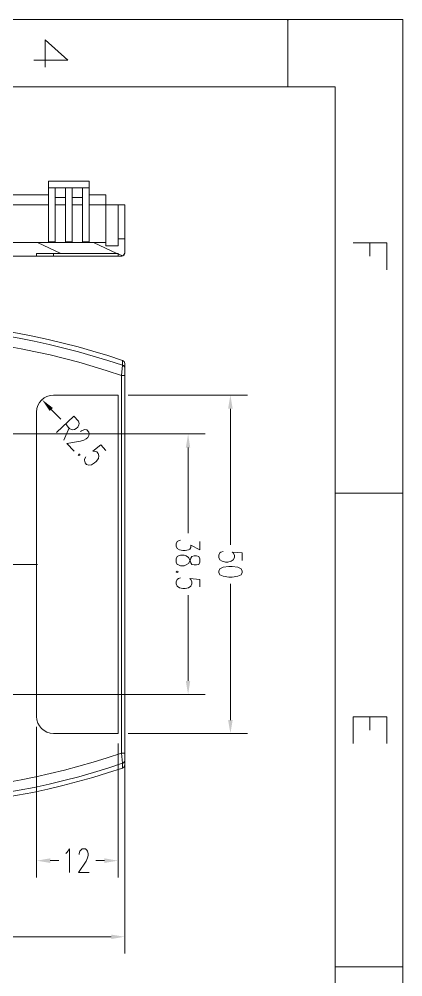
# Model space of a CAD drawing. Header units: millimetres. Extents: x 0 to 204, y 0 to 288.
# Drawn here: x 164.8 to 203.6, y 190.9 to 288 of the extents above; entities that cross this region are included whole.
import ezdxf

# ---------------------------------------------------------------- set-up
doc = ezdxf.new("R2010")
doc.units = ezdxf.units.MM

msp = doc.modelspace()

# ---------------------------------------------------------------- hatches: boundary and pattern name
h = msp.add_hatch(color=0)
h.dxf.hatch_style = 2
h.paths.add_polyline_path([(192.045167, 287.951333), (192.045167, 287.930167), (192.024, 287.8455), (191.939333, 287.824333), (191.854667, 287.8455), (191.8335, 287.930167), (191.8335, 287.951333)])
h = msp.add_hatch(color=0)
h.dxf.hatch_style = 2
h.paths.add_polyline_path([(168.190333, 248.560167), (167.851667, 248.263833), (167.089667, 249.406833)])
h = msp.add_hatch(color=0)
h.dxf.hatch_style = 2
h.paths.add_polyline_path([(186.3725, 248.496667), (185.906833, 248.496667), (186.139667, 249.8725)])
h = msp.add_hatch(color=0)
h.dxf.hatch_style = 2
h.paths.add_polyline_path([(182.075667, 244.559667), (181.631167, 244.559667), (181.864, 245.9355)])
h = msp.add_hatch(color=0)
h.dxf.hatch_style = 2
h.paths.add_polyline_path([(182.075667, 220.9165), (181.631167, 220.9165), (181.864, 219.540667)])
h = msp.add_hatch(color=0)
h.dxf.hatch_style = 2
h.paths.add_polyline_path([(186.3725, 216.958333), (185.906833, 216.958333), (186.139667, 215.603667)])
h = msp.add_hatch(color=0)
h.dxf.hatch_style = 2
h.paths.add_polyline_path([(167.915167, 202.946), (167.915167, 202.480333), (166.539333, 202.713167)])
h = msp.add_hatch(color=0)
h.dxf.hatch_style = 2
h.paths.add_polyline_path([(173.397333, 202.946), (173.397333, 202.480333), (174.773167, 202.713167)])
h = msp.add_hatch(color=0)
h.dxf.hatch_style = 2
h.paths.add_polyline_path([(174.095833, 195.220167), (174.095833, 194.775667), (175.4505, 195.0085)])

# ---------------------------------------------------------------- linework, layer by layer
at = {"color": 0, "lineweight": 0}
for points in [[(0, 287.930167), (203.581, 287.930167)], [(0, 287.930167), (203.581, 287.930167)], [(191.939333, 287.930167), (191.939333, 281.093333)], [(203.581, 287.930167), (203.581, 0)], [(167.407167, 283.104167), (167.407167, 285.855833), (169.693167, 283.802667), (166.264167, 283.802667)], [(6.836833, 281.093333), (196.744167, 281.093333)], [(196.744167, 281.093333), (196.744167, 6.836833)], [(167.745833, 271.526), (171.852167, 271.526)], [(167.745833, 271.526), (167.745833, 265.408833)], [(167.745833, 270.848667), (171.852167, 270.848667)], [(168.423167, 270.848667), (168.423167, 265.408833)], [(169.460333, 270.848667), (169.460333, 265.408833)], [(170.137667, 270.848667), (170.137667, 265.408833)], [(171.174833, 270.848667), (171.174833, 265.408833)], [(171.852167, 271.526), (171.852167, 265.408833)], [(167.745833, 270.150167), (163.6395, 270.150167)], [(169.460333, 269.875), (168.423167, 269.875)], [(171.174833, 269.875), (170.137667, 269.875)], [(173.5455, 270.150167), (171.852167, 270.150167)], [(173.5455, 265.006667), (173.5455, 270.150167)], [(167.745833, 269.134167), (163.6395, 269.134167)], [(169.460333, 269.134167), (168.423167, 269.134167)], [(171.174833, 269.134167), (170.137667, 269.134167)], [(175.4505, 269.134167), (171.852167, 269.134167)], [(174.773167, 265.006667), (174.773167, 269.134167)], [(175.4505, 269.134167), (175.4505, 264.308167)], [(150.727833, 265.324167), (173.5455, 265.324167)], [(163.110333, 265.324167), (173.5455, 265.324167), (173.5455, 265.006667), (174.773167, 265.006667), (174.773167, 265.705167), (175.4505, 265.705167), (175.4505, 264.202333), (175.429333, 264.16), (175.408167, 264.138833), (175.408167, 264.117667), (175.387, 264.075333), (175.365833, 264.054167), (175.3235, 264.033), (175.302333, 264.011833), (175.281167, 263.990667), (175.238833, 263.990667), (175.217667, 263.9695), (175.154167, 263.9695), (175.111833, 263.948333), (174.773167, 263.948333), (174.773167, 264.2235), (166.539333, 264.2235), (166.539333, 263.948333)], [(168.9735, 264.2235), (166.624, 265.324167)], [(167.745833, 265.408833), (168.423167, 265.408833)], [(169.460333, 265.408833), (170.137667, 265.408833)], [(171.174833, 265.408833), (171.852167, 265.408833)], [(174.646167, 264.2235), (172.296667, 265.324167)], [(173.5455, 265.006667), (174.773167, 265.006667)], [(174.773167, 265.705167), (175.4505, 265.705167)], [(198.543333, 265.303), (201.972333, 265.303), (201.972333, 262.551333)], [(200.257833, 265.303), (200.257833, 263.927167)], [(166.539333, 263.948333), (163.978167, 263.948333), (163.152667, 262.297333)], [(163.978167, 263.948333), (175.111833, 263.948333)], [(166.539333, 264.2235), (174.773167, 264.2235)], [(166.539333, 264.2235), (166.539333, 263.948333)], [(168.253833, 263.948333), (168.253833, 264.2235)], [(174.773167, 264.2235), (174.773167, 263.948333)], [(175.217667, 263.9695), (174.773167, 264.181167)], [(175.111833, 263.948333), (175.281167, 264.011833), (175.408167, 264.138833), (175.4505, 264.308167)], [(175.217667, 253.386167), (173.735386, 253.871266), (172.240908, 254.326169), (170.735237, 254.750668), (169.219381, 255.144554), (167.694344, 255.507621), (166.161134, 255.83966), (164.620757, 256.140464), (163.074218, 256.409825), (161.522524, 256.647535), (159.96668, 256.853387), (158.407694, 257.027172), (156.846571, 257.168683), (155.284317, 257.277713), (153.721939, 257.354053), (152.160442, 257.397495), (150.600833, 257.407833)], [(175.217667, 252.899333), (173.749721, 253.376997), (172.272691, 253.826065), (170.787147, 254.246239), (169.293662, 254.637216), (167.792809, 254.998696), (166.285158, 255.330379), (164.771282, 255.631963), (163.251753, 255.903148), (161.727144, 256.143633), (160.198025, 256.353117), (158.66497, 256.5313), (157.128551, 256.677881), (155.589338, 256.792559), (154.047906, 256.875033), (152.504824, 256.925002), (150.960667, 256.942167)], [(175.111833, 251.862167), (173.688672, 252.334953), (172.25595, 252.779186), (170.814308, 253.19477), (169.364389, 253.581611), (167.906834, 253.939615), (166.442285, 254.268686), (164.971384, 254.568731), (163.494773, 254.839655), (162.013093, 255.081363), (160.526987, 255.293761), (159.037096, 255.476754), (157.544062, 255.630247), (156.048527, 255.754146), (154.551133, 255.848356), (153.052521, 255.912784), (151.553333, 255.947333)], [(175.4505, 253.068667), (175.387, 253.259167), (175.217667, 253.386167)], [(175.217667, 253.386167), (175.217667, 252.899333)], [(175.217667, 252.899333), (175.111833, 251.862167)], [(175.4505, 252.581833), (175.451492, 252.636751), (175.443885, 252.687534), (175.423711, 252.733092), (175.387, 252.772333), (175.365833, 252.7935), (175.365833, 252.814667), (175.344667, 252.835833), (175.3235, 252.857), (175.302333, 252.857), (175.281167, 252.878167), (175.238833, 252.878167), (175.217667, 252.899333)], [(175.4505, 253.068667), (175.4505, 212.4075)], [(175.111833, 251.862167), (175.111833, 213.614)], [(175.4505, 251.862167), (175.111833, 251.862167)], [(168.253833, 249.8725), (167.905086, 249.836422), (167.58237, 249.73667), (167.291877, 249.579619), (167.039793, 249.371644), (166.832308, 249.11912), (166.67561, 248.828421), (166.575889, 248.505923), (166.539333, 248.158)], [(174.773167, 249.8725), (168.253833, 249.8725)], [(174.773167, 215.603667), (174.773167, 249.8725)], [(175.810333, 249.8725), (187.854167, 249.8725)], [(168.9735, 247.417167), (168.021, 248.412)], [(186.139667, 248.496667), (186.139667, 234.717167)], [(166.539333, 248.158), (166.539333, 217.318167)], [(168.550167, 246.083667), (170.307, 247.734667), (170.772667, 247.226667), (170.857333, 246.993833), (170.815, 246.845667), (170.709167, 246.634), (170.524729, 246.476267), (170.355766, 246.386945), (170.198965, 246.360032), (170.051016, 246.389525), (169.908606, 246.469421), (169.768424, 246.593717), (169.627159, 246.756411), (169.4815, 246.9515)], [(169.841333, 246.5705), (169.291, 245.3005)], [(158.665333, 245.9355), (183.5785, 245.9355)], [(170.984333, 246.168333), (171.069, 246.253), (171.301833, 246.358833), (171.428833, 246.38), (171.619333, 246.337667), (171.831, 246.104833), (171.852167, 245.9355), (171.809833, 245.787333), (171.704, 245.575667), (171.534667, 245.4275), (171.323, 245.321667), (170.963167, 245.194667), (169.6085, 244.983), (170.349333, 244.199833)], [(173.5455, 244.263333), (173.0375, 244.834833), (172.233167, 244.178667), (172.360167, 244.199833), (172.614167, 244.115167), (172.762333, 243.945833), (172.847, 243.713), (172.7835, 243.437833), (172.571833, 243.1415), (172.4025, 242.993333), (172.106167, 242.802833), (171.831, 242.7605), (171.598167, 242.845167), (171.45, 243.0145), (171.365333, 243.2685), (171.3865, 243.3955), (171.5135, 243.607167)], [(181.864, 244.559667), (181.864, 235.881333)], [(196.744167, 239.945333), (203.581, 239.945333)], [(183.049333, 235.034667), (183.049333, 234.188), (182.139167, 234.653667), (182.139167, 234.420833), (182.033333, 234.272667), (181.906333, 234.188), (181.567667, 234.1245), (181.334833, 234.1245), (180.996167, 234.188), (180.763333, 234.336167), (180.6575, 234.569), (180.6575, 234.801833), (180.763333, 235.034667), (180.890333, 235.119333), (181.102, 235.182833)], [(187.346167, 233.129667), (187.346167, 233.891667), (186.309, 233.955167), (186.436, 233.891667), (186.541833, 233.658833), (186.541833, 233.426), (186.436, 233.193167), (186.203167, 233.045), (185.8645, 232.960333), (185.631667, 232.960333), (185.293, 233.045), (185.060167, 233.193167), (184.954333, 233.426), (184.954333, 233.658833), (185.060167, 233.891667), (185.166, 233.955167), (185.398833, 234.039833)], [(166.624, 232.7275), (148.230167, 232.7275)], [(183.049333, 230.4415), (183.049333, 231.2035), (182.033333, 231.288167), (182.139167, 231.2035), (182.245, 230.970667), (182.245, 230.737833), (182.139167, 230.526167), (181.906333, 230.356833), (181.567667, 230.293333), (181.334833, 230.293333), (180.996167, 230.356833), (180.763333, 230.526167), (180.6575, 230.737833), (180.6575, 230.970667), (180.763333, 231.2035), (180.890333, 231.288167), (181.102, 231.351667)], [(186.139667, 216.958333), (186.139667, 230.759)], [(181.864, 220.9165), (181.864, 229.594833)], [(158.665333, 219.540667), (183.5785, 219.540667)], [(166.539333, 217.318167), (166.575889, 216.970258), (166.67561, 216.647795), (166.832308, 216.35714), (167.039793, 216.104655), (167.291877, 215.896703), (167.58237, 215.739646), (167.905086, 215.639846), (168.253833, 215.603667)], [(198.543333, 217.297), (201.972333, 217.297), (201.972333, 214.5665)], [(198.543333, 217.297), (198.543333, 214.5665)], [(200.257833, 217.297), (200.257833, 215.942333)], [(166.539333, 216.281), (166.539333, 200.998667)], [(168.253833, 215.603667), (174.773167, 215.603667)], [(175.810333, 215.603667), (187.854167, 215.603667)], [(174.773167, 214.5665), (174.773167, 200.998667)], [(151.553333, 209.528833), (153.052416, 209.564755), (154.551089, 209.629576), (156.048678, 209.723371), (157.544509, 209.846218), (159.037906, 209.998191), (160.528196, 210.179367), (162.014705, 210.389822), (163.496757, 210.629632), (164.973679, 210.898873), (166.444796, 211.19762), (167.909434, 211.52595), (169.366919, 211.883939), (170.816575, 212.271663), (172.25773, 212.689197), (173.689707, 213.136617), (175.111833, 213.614)], [(175.4505, 213.614), (175.111833, 213.614)], [(175.111833, 213.614), (175.217667, 212.576833)], [(150.960667, 208.512833), (152.501937, 208.540456), (154.043377, 208.597849), (155.584229, 208.685103), (157.123739, 208.802304), (158.661148, 208.949542), (160.1957, 209.126904), (161.726639, 209.33448), (163.253208, 209.572357), (164.774651, 209.840624), (166.290212, 210.13937), (167.799132, 210.468682), (169.300657, 210.828649), (170.79403, 211.219359), (172.278493, 211.640901), (173.753291, 212.093363), (175.217667, 212.576833)], [(175.4505, 212.894333), (175.4505, 212.7885), (175.429333, 212.767333), (175.429333, 212.746167), (175.408167, 212.725), (175.387, 212.703833), (175.365833, 212.682667), (175.365833, 212.6615), (175.344667, 212.640333), (175.3235, 212.619167), (175.302333, 212.619167), (175.281167, 212.598), (175.238833, 212.598), (175.217667, 212.576833)], [(175.217667, 212.576833), (175.217667, 212.09)], [(175.4505, 213.148333), (175.4505, 193.294)], [(150.600833, 208.047167), (152.172162, 208.067153), (153.740691, 208.117657), (155.306083, 208.19879), (156.868002, 208.310659), (158.426112, 208.453372), (159.980075, 208.627038), (161.529556, 208.831766), (163.074218, 209.067665), (164.613725, 209.334842), (166.14774, 209.633406), (167.675927, 209.963466), (169.197949, 210.32513), (170.713471, 210.718507), (172.222155, 211.143705), (173.723666, 211.600833), (175.217667, 212.09)], [(175.217667, 212.09), (175.387, 212.217), (175.4505, 212.4075)], [(169.4815, 203.454), (169.629667, 203.559833), (169.8625, 203.919667), (169.8625, 201.506667)], [(170.857333, 203.348167), (170.857333, 203.454), (170.920833, 203.686833), (171.0055, 203.792667), (171.153667, 203.919667), (171.471167, 203.919667), (171.619333, 203.792667), (171.682833, 203.686833), (171.7675, 203.454), (171.7675, 203.221167), (171.682833, 202.988333), (171.534667, 202.649667), (170.772667, 201.506667), (171.852167, 201.506667)], [(167.915167, 202.713167), (168.783, 202.713167)], [(173.397333, 202.713167), (172.5295, 202.713167)], [(174.095833, 195.0085), (144.102667, 195.0085)], [(196.744167, 191.9605), (203.581, 191.9605)]]:
    msp.add_lwpolyline(points, dxfattribs=at)
for points in [[(170.920833, 243.9035), (170.793833, 243.882333), (170.7515, 243.755333), (170.899667, 243.7765)], [(183.049333, 233.277833), (182.9435, 233.510667), (182.710667, 233.574167), (182.477833, 233.574167), (182.245, 233.510667), (182.139167, 233.341333), (182.033333, 233.045), (181.906333, 232.812167), (181.6735, 232.664), (181.461833, 232.579333), (181.102, 232.579333), (180.890333, 232.664), (180.763333, 232.7275), (180.6575, 232.960333), (180.6575, 233.277833), (180.763333, 233.510667), (180.890333, 233.574167), (181.102, 233.658833), (181.461833, 233.658833), (181.6735, 233.574167), (181.906333, 233.426), (182.033333, 233.193167), (182.139167, 232.896833), (182.245, 232.7275), (182.477833, 232.664), (182.710667, 232.664), (182.9435, 232.7275), (183.049333, 232.960333)], [(180.890333, 231.9655), (180.763333, 232.050167), (180.6575, 231.9655), (180.763333, 231.902)], [(187.346167, 232.050167), (187.219167, 232.283), (186.8805, 232.431167), (186.309, 232.515833), (185.970333, 232.515833), (185.398833, 232.431167), (185.060167, 232.283), (184.954333, 232.050167), (184.954333, 231.902), (185.060167, 231.669167), (185.398833, 231.521), (185.970333, 231.436333), (186.309, 231.436333), (186.8805, 231.521), (187.219167, 231.669167), (187.346167, 231.902)]]:
    msp.add_lwpolyline(points, close=True, dxfattribs=at)

doc.saveas('drawing.dxf')
